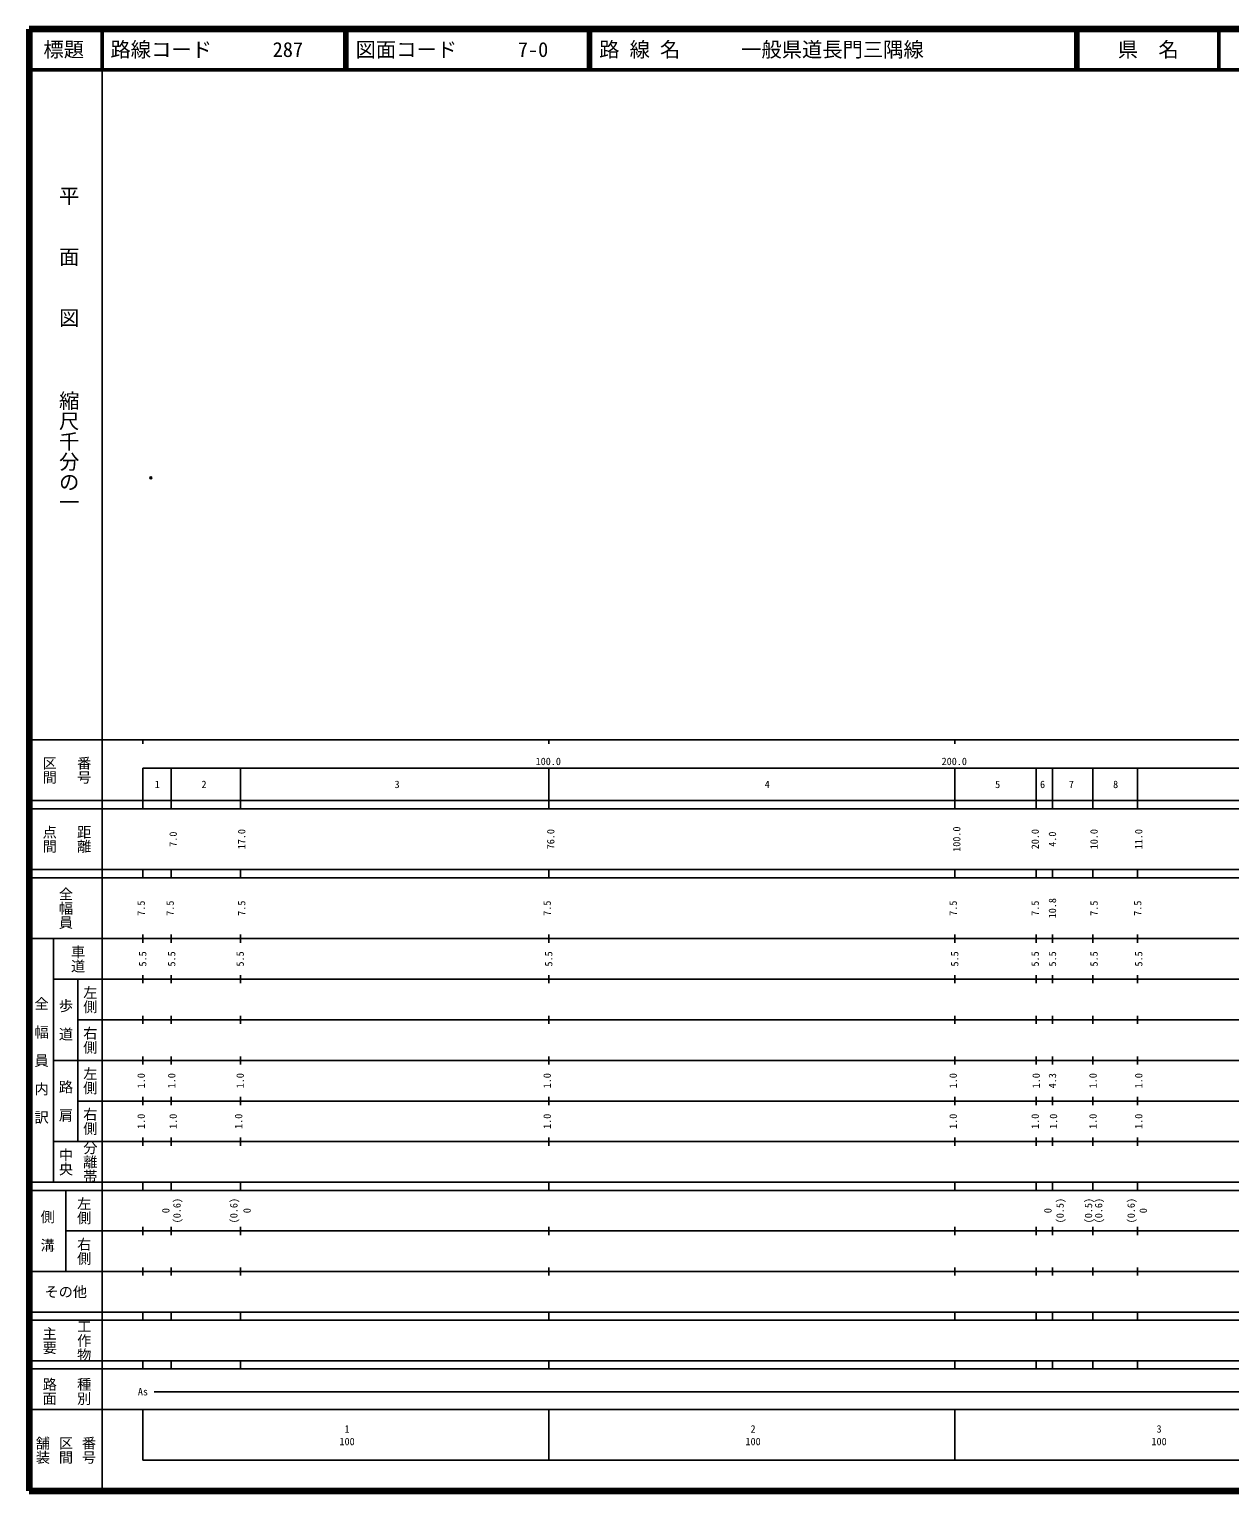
# Model space of a CAD drawing. Units: millimetres on the paper. Extents: x 40 to 680, y 20 to 380.
# Drawn here: x 40 to 335.7, y 20 to 380 of the extents above; entities that cross this region are included whole.
import ezdxf
from ezdxf.enums import TextEntityAlignment as Align

# ---------------------------------------------------------------- set-up
doc = ezdxf.new("R2010")
doc.units = ezdxf.units.MM
doc.header["$PDMODE"] = 32
doc.header["$PDSIZE"] = 0.5
doc.layers.add('M-OTRS', color=6, linetype='Continuous')
for name, color, linetype, lineweight in [('M-TTL', 2, 'Continuous', 140), ('M-TTL-BAND', 7, 'Continuous', 25), ('M-TTL-LINE', 7, 'Continuous', 50), ('M-TTL-TXT', 7, 'Continuous', 13)]:
    doc.layers.add(name, color=color, linetype=linetype, lineweight=lineweight)
doc.styles.add('@ＭＳ ゴシック', font='')
doc.styles.add('ＭＳ ゴシック', font='')
doc.styles.get('@ＭＳ ゴシック').set_extended_font_data('@MS Gothic')
doc.styles.get('ＭＳ ゴシック').set_extended_font_data('MS Gothic')

msp = doc.modelspace()

# ---------------------------------------------------------------- linework, layer by layer
at = {"layer": 'M-OTRS'}
msp.add_point((69.947, 269.486), dxfattribs=at)
at = {"layer": 'M-TTL'}
for p, q in [((40, 380), (40, 20)), ((680, 380), (40, 380)), ((40, 20), (680, 20))]:
    msp.add_line(p, q, dxfattribs=at)
at = {"layer": 'M-TTL-BAND'}
for p, q in [((58, 370), (58, 20)), ((40, 205), (579, 205)), ((68, 205), (68, 204)), ((168, 205), (168, 204)), ((268, 205), (268, 204)), ((68, 198), (579, 198)), ((68, 198), (68, 188)), ((75, 198), (75, 188)), ((92, 198), (92, 188)), ((168, 198), (168, 188)), ((268, 198), (268, 188)), ((288, 198), (288, 188)), ((292, 198), (292, 188)), ((302, 198), (302, 188)), ((313, 198), (313, 188)), ((40, 190), (579, 190)), ((40, 188), (579, 188)), ((40, 173), (579, 173)), ((68, 171), (68, 173)), ((75, 173), (75, 171)), ((92, 173), (92, 171)), ((168, 171), (168, 173)), ((268, 171), (268, 173)), ((288, 173), (288, 171)), ((292, 173), (292, 171)), ((302, 173), (302, 171)), ((313, 173), (313, 171)), ((40, 171), (579, 171)), ((40, 156), (579, 156)), ((46, 96), (46, 156)), ((68, 155), (68, 157)), ((75, 157), (75, 155)), ((92, 157), (92, 155)), ((168, 155), (168, 157)), ((268, 155), (268, 157)), ((288, 157), (288, 155)), ((292, 157), (292, 155)), ((302, 157), (302, 155)), ((313, 157), (313, 155)), ((46, 146), (579, 146)), ((52, 146), (52, 106)), ((68, 145), (68, 147)), ((75, 147), (75, 145)), ((92, 147), (92, 145)), ((168, 145), (168, 147)), ((268, 145), (268, 147)), ((288, 147), (288, 145)), ((292, 147), (292, 145)), ((302, 147), (302, 145)), ((313, 147), (313, 145)), ((68, 135), (68, 137)), ((75, 137), (75, 135)), ((92, 137), (92, 135)), ((168, 135), (168, 137)), ((268, 135), (268, 137)), ((288, 137), (288, 135)), ((292, 137), (292, 135)), ((302, 137), (302, 135)), ((313, 137), (313, 135)), ((52, 136), (579, 136)), ((46, 126), (579, 126)), ((68, 125), (68, 127)), ((75, 127), (75, 125)), ((92, 127), (92, 125)), ((168, 125), (168, 127)), ((268, 125), (268, 127)), ((288, 127), (288, 125)), ((292, 127), (292, 125)), ((302, 127), (302, 125)), ((313, 127), (313, 125)), ((52, 116), (579, 116)), ((68, 115), (68, 117)), ((75, 117), (75, 115)), ((92, 117), (92, 115)), ((168, 115), (168, 117)), ((268, 115), (268, 117)), ((288, 117), (288, 115)), ((292, 117), (292, 115)), ((302, 117), (302, 115)), ((313, 117), (313, 115)), ((46, 106), (579, 106)), ((68, 105), (68, 107)), ((75, 107), (75, 105)), ((92, 107), (92, 105)), ((168, 105), (168, 107)), ((268, 105), (268, 107)), ((288, 107), (288, 105)), ((292, 107), (292, 105)), ((302, 107), (302, 105)), ((313, 107), (313, 105)), ((40, 96), (579, 96)), ((40, 94), (579, 94)), ((49, 94), (49, 74)), ((68, 94), (68, 96)), ((75, 96), (75, 94)), ((92, 96), (92, 94)), ((168, 94), (168, 96)), ((268, 94), (268, 96)), ((288, 96), (288, 94)), ((292, 96), (292, 94)), ((302, 96), (302, 94)), ((313, 96), (313, 94)), ((49, 84), (579, 84)), ((68, 83), (68, 85)), ((75, 85), (75, 83)), ((92, 85), (92, 83)), ((168, 83), (168, 85)), ((268, 83), (268, 85)), ((288, 85), (288, 83)), ((292, 85), (292, 83)), ((302, 85), (302, 83)), ((313, 85), (313, 83)), ((40, 74), (579, 74)), ((68, 73), (68, 75)), ((75, 75), (75, 73)), ((92, 75), (92, 73)), ((168, 73), (168, 75)), ((268, 73), (268, 75)), ((288, 75), (288, 73)), ((292, 75), (292, 73)), ((302, 75), (302, 73)), ((313, 75), (313, 73)), ((40, 64), (579, 64)), ((40, 62), (579, 62)), ((68, 62), (68, 64)), ((75, 64), (75, 62)), ((92, 64), (92, 62)), ((168, 62), (168, 64)), ((268, 62), (268, 64)), ((288, 64), (288, 62)), ((292, 64), (292, 62)), ((302, 64), (302, 62)), ((313, 64), (313, 62)), ((40, 52), (579, 52)), ((68, 50), (68, 52)), ((75, 52), (75, 50)), ((92, 52), (92, 50)), ((168, 50), (168, 52)), ((268, 50), (268, 52)), ((288, 52), (288, 50)), ((292, 52), (292, 50)), ((302, 52), (302, 50)), ((313, 52), (313, 50)), ((40, 50), (579, 50)), ((70.805, 44.406), (531.777, 44.406)), ((40, 40), (579, 40)), ((68, 40), (68, 27.5)), ((168, 40), (168, 27.5)), ((268, 40), (268, 27.5)), ((68, 27.5), (579, 27.5))]:
    msp.add_line(p, q, dxfattribs=at)
at = {"layer": 'M-TTL-LINE'}
for p, q in [((58, 380), (58, 370)), ((117.75, 380), (117.75, 370)), ((118.25, 380), (118.25, 370)), ((177.75, 380), (177.75, 370)), ((178.25, 380), (178.25, 370)), ((297.75, 380), (297.75, 370)), ((298.25, 380), (298.25, 370)), ((333, 380), (333, 370)), ((40, 370), (680, 370))]:
    msp.add_line(p, q, dxfattribs=at)

# ---------------------------------------------------------------- texts
at = {"layer": 'M-TTL-BAND', "style": '@ＭＳ ゴシック'}
for s, p in [('平\u3000\u3000面\u3000\u3000図', (49.777, 306.475)), ('縮尺千分の一', (49.777, 261.03))]:
    msp.add_text(s, height=3.666, rotation=270, dxfattribs=at).set_placement(p, align=Align.MIDDLE_RIGHT)
at = {"layer": 'M-TTL-BAND'}
for s, height, rotation, style, p in [('区間', 2.566, 270, '@ＭＳ ゴシック', (45, 197.5)), ('番号', 2.566, 270, '@ＭＳ ゴシック', (53.5, 197.5)), ('点間', 2.566, 270, '@ＭＳ ゴシック', (45, 180.5)), ('距離', 2.566, 270, '@ＭＳ ゴシック', (53.5, 180.5)), ('7.0', 1.833, 90, 'ＭＳ ゴシック', (75.438, 180.5)), ('17.0', 1.833, 90, 'ＭＳ ゴシック', (92.314, 180.5)), ('76.0', 1.833, 90, 'ＭＳ ゴシック', (168.438, 180.5)), ('100.0', 1.833, 90, 'ＭＳ ゴシック', (268.438, 180.5)), ('20.0', 1.833, 90, 'ＭＳ ゴシック', (287.759, 180.5)), ('4.0', 1.833, 90, 'ＭＳ ゴシック', (292.009, 180.5)), ('10.0', 1.833, 90, 'ＭＳ ゴシック', (302.259, 180.5)), ('11.0', 1.833, 90, 'ＭＳ ゴシック', (313.26, 180.5)), ('全幅員', 2.566, 270, '@ＭＳ ゴシック', (49, 163.5)), ('10.8', 1.833, 90, 'ＭＳ ゴシック', (292.009, 163.5)), ('7.5', 1.833, 90, 'ＭＳ ゴシック', (67.563, 163.5)), ('7.5', 1.833, 90, 'ＭＳ ゴシック', (74.688, 163.5)), ('7.5', 1.833, 90, 'ＭＳ ゴシック', (92.314, 163.5)), ('7.5', 1.833, 90, 'ＭＳ ゴシック', (167.563, 163.5)), ('7.5', 1.833, 90, 'ＭＳ ゴシック', (267.563, 163.5)), ('7.5', 1.833, 90, 'ＭＳ ゴシック', (287.759, 163.5)), ('7.5', 1.833, 90, 'ＭＳ ゴシック', (302.259, 163.5)), ('7.5', 1.833, 90, 'ＭＳ ゴシック', (313.01, 163.5)), ('車道', 2.566, 270, '@ＭＳ ゴシック', (52, 151)), ('5.5', 1.833, 90, 'ＭＳ ゴシック', (67.938, 151)), ('5.5', 1.833, 90, 'ＭＳ ゴシック', (75.063, 151)), ('5.5', 1.833, 90, 'ＭＳ ゴシック', (91.939, 151)), ('5.5', 1.833, 90, 'ＭＳ ゴシック', (167.938, 151)), ('5.5', 1.833, 90, 'ＭＳ ゴシック', (267.938, 151)), ('5.5', 1.833, 90, 'ＭＳ ゴシック', (287.759, 151)), ('5.5', 1.833, 90, 'ＭＳ ゴシック', (292.009, 151)), ('5.5', 1.833, 90, 'ＭＳ ゴシック', (302.259, 151)), ('5.5', 1.833, 90, 'ＭＳ ゴシック', (313.26, 151)), ('左側', 2.566, 270, '@ＭＳ ゴシック', (55, 141)), ('全\u3000幅\u3000員\u3000内\u3000訳', 2.566, 270, '@ＭＳ ゴシック', (43, 126)), ('歩\u3000道', 2.566, 270, '@ＭＳ ゴシック', (49, 136)), ('右側', 2.566, 270, '@ＭＳ ゴシック', (55, 131)), ('左側', 2.566, 270, '@ＭＳ ゴシック', (55, 121)), ('1.0', 1.833, 90, 'ＭＳ ゴシック', (67.563, 121)), ('1.0', 1.833, 90, 'ＭＳ ゴシック', (75.063, 121)), ('1.0', 1.833, 90, 'ＭＳ ゴシック', (91.939, 121)), ('1.0', 1.833, 90, 'ＭＳ ゴシック', (167.563, 121)), ('1.0', 1.833, 90, 'ＭＳ ゴシック', (267.563, 121)), ('1.0', 1.833, 90, 'ＭＳ ゴシック', (288.009, 121)), ('4.3', 1.833, 90, 'ＭＳ ゴシック', (292.008, 121)), ('1.0', 1.833, 90, 'ＭＳ ゴシック', (302.009, 121)), ('1.0', 1.833, 90, 'ＭＳ ゴシック', (313.26, 121)), ('路\u3000肩', 2.566, 270, '@ＭＳ ゴシック', (49, 116)), ('右側', 2.566, 270, '@ＭＳ ゴシック', (55, 111)), ('1.0', 1.833, 90, 'ＭＳ ゴシック', (67.563, 111)), ('1.0', 1.833, 90, 'ＭＳ ゴシック', (75.438, 111)), ('1.0', 1.833, 90, 'ＭＳ ゴシック', (91.564, 111)), ('1.0', 1.833, 90, 'ＭＳ ゴシック', (167.563, 111)), ('1.0', 1.833, 90, 'ＭＳ ゴシック', (267.563, 111)), ('1.0', 1.833, 90, 'ＭＳ ゴシック', (287.759, 111)), ('1.0', 1.833, 90, 'ＭＳ ゴシック', (292.259, 111)), ('1.0', 1.833, 90, 'ＭＳ ゴシック', (302.009, 111)), ('1.0', 1.833, 90, 'ＭＳ ゴシック', (313.26, 111)), ('分離帯', 2.566, 270, '@ＭＳ ゴシック', (55, 101)), ('中央', 2.566, 270, '@ＭＳ ゴシック', (49, 101)), ('左側', 2.566, 270, '@ＭＳ ゴシック', (53.5, 89)), ('(0.6)', 1.833, 90, 'ＭＳ ゴシック', (76.383, 89)), ('(0.6)', 1.833, 90, 'ＭＳ ゴシック', (90.384, 89)), ('(0.5)', 1.833, 90, 'ＭＳ ゴシック', (293.891, 89)), ('(0.5)', 1.833, 90, 'ＭＳ ゴシック', (300.892, 89)), ('(0.6)', 1.833, 90, 'ＭＳ ゴシック', (303.392, 89)), ('(0.6)', 1.833, 90, 'ＭＳ ゴシック', (311.392, 89)), ('側\u3000溝', 2.566, 270, '@ＭＳ ゴシック', (44.5, 84)), ('0', 1.833, 90, 'ＭＳ ゴシック', (73.633, 89)), ('0', 1.833, 90, 'ＭＳ ゴシック', (93.634, 89)), ('0', 1.833, 90, 'ＭＳ ゴシック', (290.891, 89)), ('0', 1.833, 90, 'ＭＳ ゴシック', (314.392, 89)), ('右側', 2.566, 270, '@ＭＳ ゴシック', (53.5, 79)), ('工作物', 2.566, 270, '@ＭＳ ゴシック', (53.5, 57)), ('主要', 2.566, 270, '@ＭＳ ゴシック', (45, 57)), ('路面', 2.566, 270, '@ＭＳ ゴシック', (45, 44.5)), ('種別', 2.566, 270, '@ＭＳ ゴシック', (53.5, 44.5)), ('舗装', 2.566, 270, '@ＭＳ ゴシック', (43.333, 30)), ('区間', 2.566, 270, '@ＭＳ ゴシック', (49, 30)), ('番号', 2.566, 270, '@ＭＳ ゴシック', (54.667, 30))]:
    msp.add_text(s, height=height, rotation=rotation, dxfattribs=dict(at, style=style)).set_placement(p, align=Align.MIDDLE_CENTER)
at = {"layer": 'M-TTL-BAND', "style": 'ＭＳ ゴシック'}
for s, p in [('100.0', (167.844, 198.195)), ('200.0', (267.844, 198.195))]:
    msp.add_text(s, height=1.833, dxfattribs=at).set_placement(p, align=Align.BOTTOM_CENTER)
for s, height, p in [('1', 1.833, (71.543, 194)), ('2', 1.833, (83.039, 194)), ('3', 1.833, (130.606, 194)), ('4', 1.833, (221.777, 194)), ('5', 1.833, (278.527, 194)), ('6', 1.833, (289.585, 194)), ('7', 1.833, (296.696, 194)), ('8', 1.833, (307.585, 194)), ('その他', 2.566, (49, 69)), ('As', 1.833, (68.006, 44.406)), ('1', 1.833, (118.288, 35.238)), ('2', 1.833, (218.288, 35.238)), ('3', 1.833, (318.288, 35.238)), ('100', 1.833, (118.288, 32.131)), ('100', 1.833, (218.288, 32.131)), ('100', 1.833, (318.288, 32.131))]:
    msp.add_text(s, height=height, dxfattribs=at).set_placement(p, align=Align.MIDDLE_CENTER)
at = {"layer": 'M-TTL-TXT', "style": 'ＭＳ ゴシック'}
for s, p in [('標題', (48.5, 375)), ('県\u3000名', (315.625, 375))]:
    msp.add_text(s, height=3.666, dxfattribs=at).set_placement(p, align=Align.MIDDLE_CENTER)
for s, p in [('路線コード      287', (60, 375)), ('図面コード      7-0', (120.38, 375)), ('路 線 名      一般県道長門三隅線', (180.38, 375))]:
    msp.add_text(s, height=3.666, dxfattribs=at).set_placement(p, align=Align.MIDDLE_LEFT)

doc.saveas('drawing.dxf')
